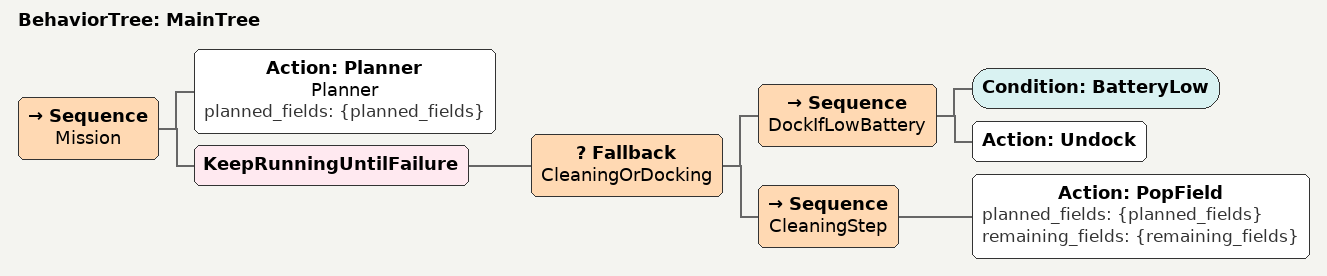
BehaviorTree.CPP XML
<root main_tree_to_execute="MainTree" BTCPP_format="4">
  <BehaviorTree ID="MainTree">

    <Sequence name="Mission">

      <!-- Run planner once -->
      <Action ID="Planner" name="Planner" planned_fields="{planned_fields}" />

      <!-- Repeat until planned fields are empty -->
      <KeepRunningUntilFailure>
        <Fallback name="CleaningOrDocking">

          <!-- Dock if battery is low -->
          <Sequence name="DockIfLowBattery">
            <Condition ID="BatteryLow"/>
            <Action ID="Undock"/>
          </Sequence>

          <!-- Cleaning step -->
          <Sequence name="CleaningStep">
            <Action ID="PopField" planned_fields="{planned_fields}" remaining_fields="{remaining_fields}"/>

          </Sequence>

        </Fallback>
      </KeepRunningUntilFailure>

    </Sequence>

  </BehaviorTree>
</root>
